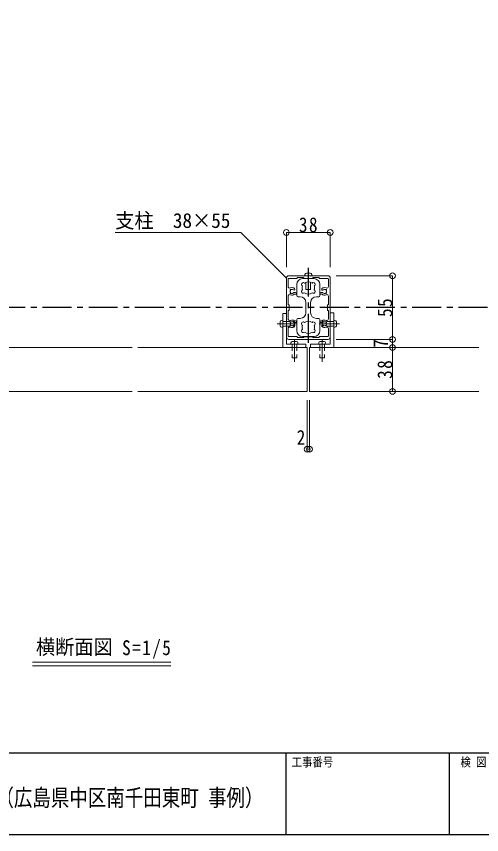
# Model space of a CAD drawing. Units: millimetres at full size, sheet at 1:5. Extents: x -1050 to 1050, y -742 to 742.
# Drawn here: x 295 to 698, y -708 to 0 of the extents above; entities that cross this region are included whole.
import ezdxf
from ezdxf.enums import TextEntityAlignment as Align

# ---------------------------------------------------------------- set-up
doc = ezdxf.new("R2010")
doc.units = ezdxf.units.MM
doc.header["$LTSCALE"] = 5
doc.linetypes.add('CHAIN1', pattern=[8, 5, -1, 1, -1])
doc.linetypes.add('DASHED1', pattern=[1.8, 1.2, -0.6])
doc.layers.add('0-0_通り芯', color=7, linetype='CHAIN1')
doc.layers.add('1-5_図枠1_1', color=7, linetype='Continuous')
for name, color, linetype, lineweight in [('0-3_寸法', 54, 'Continuous', 20), ('0-4_手摺部材', 92, 'Continuous', 20), ('0-6_パネル', 4, 'Continuous', 20), ('0-9_文字', 3, 'Continuous', 20), ('0-A_支柱', 6, 'Continuous', 20), ('0-B_足元', 4, 'Continuous', 20)]:
    doc.layers.add(name, color=color, linetype=linetype, lineweight=lineweight)
doc.styles.add('ＭＳ ゴシック', font='')
doc.styles.add('ＭＳ 明朝', font='')
doc.styles.get('ＭＳ ゴシック').set_extended_font_data('MS Gothic')
doc.styles.get('ＭＳ 明朝').set_extended_font_data('MS Mincho')

# ---------------------------------------------------------------- blocks, each defined once
blk = doc.blocks.new('dimension_origin')
at = {"color": 0, "linetype": 'Continuous', "lineweight": -2}
blk.add_circle((0, 0), 1.25, dxfattribs=at)

msp = doc.modelspace()

# ---------------------------------------------------------------- linework, layer by layer
at = {"layer": '0-0_通り芯'}
for p, q in [((548.02, -217.293), (548.02, -283.293)), ((863.02, -251.793), (-186.48, -251.793))]:
    msp.add_line(p, q, dxfattribs=at)
at = {"layer": '0-3_寸法'}
for p, q in [((529.02, -216.793), (529.02, -186.793)), ((567.02, -186.793), (529.02, -186.793)), ((567.02, -186.793), (567.02, -216.793)), ((620.873, -224.293), (572.02, -224.293)), ((620.873, -279.293), (620.873, -224.293)), ((620.873, -279.293), (572.02, -279.293)), ((620.873, -279.293), (620.873, -286.293)), ((620.873, -324.293), (620.873, -286.293)), ((547.02, -374.293), (547.02, -331.793)), ((549.02, -331.793), (549.02, -374.293)), ((549.02, -374.293), (547.02, -374.293))]:
    msp.add_line(p, q, dxfattribs=at)
at = {"layer": '0-4_手摺部材', "linetype": 'CHAIN1'}
for p, q in [((521.04, -265.793), (538.52, -265.793)), ((575, -265.793), (557.52, -265.793)), ((536.02, -279.313), (536.02, -298.793)), ((560.02, -279.313), (560.02, -298.793))]:
    msp.add_line(p, q, dxfattribs=at)
at = {"layer": '0-4_手摺部材'}
for p, q in [((523.745, -264.132), (523.745, -267.454)), ((524.943, -262.825), (526.02, -262.73)), ((524.943, -268.761), (526.02, -268.855)), ((535.484, -263.793), (535.52, -263.793)), ((536.02, -264.793), (536.02, -266.952)), ((560.02, -264.793), (560.02, -266.952)), ((560.556, -263.793), (560.52, -263.793)), ((571.097, -262.825), (570.02, -262.73)), ((571.097, -268.761), (570.02, -268.855)), ((572.295, -264.132), (572.295, -267.454)), ((533.052, -282.216), (532.958, -283.293)), ((537.681, -281.018), (534.359, -281.018)), ((538.988, -282.216), (539.083, -283.293)), ((557.052, -282.216), (556.958, -283.293)), ((558.359, -281.018), (561.681, -281.018)), ((562.988, -282.216), (563.083, -283.293))]:
    msp.add_line(p, q, dxfattribs=at)
at = {"layer": '0-4_手摺部材', "linetype": 'DASHED1'}
for p, q in [((526.02, -267.793), (536.02, -267.793)), ((536.02, -266.952), (536.02, -267.793)), ((560.02, -266.952), (560.02, -267.793)), ((570.02, -267.793), (560.02, -267.793)), ((534.02, -283.293), (534.02, -295.293)), ((538.02, -283.293), (538.02, -295.293)), ((562.02, -283.293), (562.02, -295.293)), ((538.02, -295.293), (534.02, -295.293))]:
    msp.add_line(p, q, dxfattribs=at)
at = {"layer": '0-4_手摺部材'}
for points in [[(546.02, -286.293), (546.02, -283.293), (529.02, -283.293), (529.02, -256.793), (526.02, -256.793)], [(526.02, -256.793), (526.02, -286.293), (546.02, -286.293)], [(550.02, -286.293), (550.02, -283.293), (567.02, -283.293), (567.02, -256.293), (570.02, -256.293)], [(570.02, -256.293), (570.02, -286.293), (550.02, -286.293)]]:
    msp.add_lwpolyline(points, dxfattribs=at)
at = {"layer": '0-4_手摺部材', "linetype": 'DASHED1'}
for points in [[(526.02, -263.793), (536.02, -263.793), (536.02, -264.793)], [(570.02, -263.793), (560.02, -263.793), (560.02, -264.793)], [(558.02, -283.293), (558.02, -295.293), (562.02, -295.293)]]:
    msp.add_lwpolyline(points, dxfattribs=at)
at = {"layer": '0-4_手摺部材'}
for centre, start, end in [((525.058, -264.132), 95, 180), ((525.058, -267.454), 180, 265), ((570.983, -264.132), 0, 85), ((570.983, -267.454), 275, 360), ((534.359, -282.33), 90, 175), ((537.681, -282.33), 5, 90), ((558.359, -282.33), 90, 175), ((561.681, -282.33), 5, 90)]:
    msp.add_arc(centre, 1.312, start, end, dxfattribs=at)
at = {"layer": '0-6_パネル'}
for p, q in [((249.02, -286.293), (395.52, -286.293)), ((400.52, -286.293), (547.02, -286.293)), ((547.02, -324.293), (547.02, -286.293)), ((549.02, -286.293), (549.02, -324.293)), ((549.02, -286.293), (695.52, -286.293)), ((249.02, -324.293), (395.52, -324.293)), ((400.52, -324.293), (547.02, -324.293)), ((549.02, -324.293), (695.52, -324.293))]:
    msp.add_line(p, q, dxfattribs=at)
at = {"layer": '0-9_文字'}
for p, q in [((429.008, -558.439), (309.255, -558.439)), ((429.008, -561.439), (309.255, -561.439))]:
    msp.add_line(p, q, dxfattribs=at)
msp.add_lwpolyline([(529.02, -226.293), (489.52, -186.793), (380.97, -186.793)], dxfattribs=at)
at = {"layer": '0-A_支柱'}
for p, q in [((529.02, -277.293), (529.02, -226.293)), ((531.02, -224.293), (565.02, -224.293)), ((538.52, -225.793), (538.52, -226.493)), ((544.02, -225.793), (538.52, -225.793)), ((544.02, -226.243), (544.02, -225.793)), ((545.052, -223.216), (544.958, -224.293)), ((546.359, -222.018), (549.681, -222.018)), ((550.988, -223.216), (551.083, -224.293)), ((552.02, -225.793), (557.52, -225.793)), ((552.02, -226.243), (552.02, -225.793)), ((557.52, -225.793), (557.52, -226.493)), ((567.02, -277.293), (567.02, -226.293)), ((530.52, -233.485), (530.52, -227.293)), ((538.22, -226.793), (531.02, -226.793)), ((544.32, -226.543), (551.72, -226.543)), ((546.02, -226.793), (546.02, -226.543)), ((546.02, -236.293), (546.02, -229.885)), ((550.02, -226.793), (550.02, -226.543)), ((557.82, -226.793), (565.02, -226.793)), ((565.52, -233.485), (565.52, -227.293)), ((535.697, -238.793), (537.02, -238.793)), ((536.097, -240.293), (537.02, -240.293)), ((560.343, -238.793), (559.02, -238.793)), ((559.943, -240.293), (559.02, -240.293)), ((530.52, -242.101), (530.52, -249.293)), ((565.52, -249.293), (565.52, -242.101)), ((531.22, -249.293), (530.52, -249.293)), ((530.52, -254.293), (531.22, -254.293)), ((530.52, -254.293), (530.52, -261.485)), ((531.52, -253.993), (531.52, -249.593)), ((564.52, -253.993), (564.52, -249.593)), ((564.82, -249.293), (565.52, -249.293)), ((565.52, -254.293), (564.82, -254.293)), ((565.52, -261.485), (565.52, -254.293)), ((535.697, -264.793), (537.02, -264.793)), ((536.097, -263.293), (537.02, -263.293)), ((559.943, -263.293), (559.02, -263.293)), ((560.343, -264.793), (559.02, -264.793)), ((530.52, -270.101), (530.52, -276.293)), ((565.52, -270.101), (565.52, -276.293)), ((538.22, -276.793), (531.02, -276.793)), ((565.02, -279.293), (531.02, -279.293)), ((538.52, -277.793), (538.52, -277.093)), ((544.02, -277.793), (538.52, -277.793)), ((544.02, -277.343), (544.02, -277.793)), ((544.32, -277.043), (551.72, -277.043)), ((552.02, -277.343), (552.02, -277.793)), ((552.02, -277.793), (557.52, -277.793)), ((557.52, -277.793), (557.52, -277.093)), ((557.82, -276.793), (565.02, -276.793))]:
    msp.add_line(p, q, dxfattribs=at)
msp.add_lwpolyline([(546.02, -236.293), (550.02, -236.293), (550.02, -229.885)], dxfattribs=at)
for centre, radius, start, end in [((531.02, -226.293), 2, 90, 180), ((544.32, -226.243), 0.3, 180, 270), ((546.359, -223.331), 1.312, 90, 175), ((549.681, -223.331), 1.312, 5, 90), ((551.72, -226.243), 0.3, 270, 360), ((565.02, -226.293), 2, 0, 90), ((531.02, -227.293), 0.5, 90, 180), ((538.22, -226.493), 0.3, 270, 360), ((557.82, -226.493), 0.3, 180, 270), ((565.02, -227.293), 0.5, 0, 90), ((532.02, -233.485), 1.5, 180, 294.90105), ((534.02, -237.793), 1.75, 151.42641, 208.57359), ((532.783, -236.555), 0.5, 36.78678, 233.2132), ((532.783, -239.03), 0.5, 126.7868, 323.21322), ((534.02, -237.793), 3.25, 47.45759, 114.90105), ((534.02, -237.793), 3.25, 245.09895, 309.71514), ((534.02, -237.793), 1.75, 47.45759, 118.57357), ((534.02, -237.793), 1.75, 241.42643, 318.18969), ((535.71, -235.951), 0.75, 227.45759, 47.45759), ((535.697, -239.293), 0.5, 90, 138.18969), ((537.02, -239.543), 0.75, 270, 90), ((559.02, -239.543), 0.75, 90, 270), ((560.33, -235.951), 0.75, 132.54241, 312.54241), ((562.02, -237.793), 3.25, 65.09895, 132.54241), ((562.02, -237.793), 3.25, 230.28486, 294.90105), ((560.343, -239.293), 0.5, 41.81031, 90), ((562.02, -237.793), 1.75, 221.81031, 298.57357), ((562.02, -237.793), 1.75, 61.42643, 132.54241), ((563.257, -236.555), 0.5, 306.7868, 143.21322), ((563.257, -239.03), 0.5, 216.78678, 53.2132), ((564.02, -233.485), 1.5, 245.09895, 360), ((562.02, -237.793), 1.75, 331.42641, 28.57359), ((532.02, -242.101), 1.5, 65.09895, 180), ((564.02, -242.101), 1.5, 0, 114.90105), ((531.22, -249.593), 0.3, 0, 90), ((531.22, -253.993), 0.3, 270, 360), ((564.82, -249.593), 0.3, 90, 180), ((564.82, -253.993), 0.3, 180, 270), ((532.02, -261.485), 1.5, 180, 294.90105), ((564.02, -261.485), 1.5, 245.09895, 360), ((532.02, -270.101), 1.5, 65.09895, 180), ((534.02, -265.793), 1.75, 151.42641, 208.57359), ((532.783, -264.555), 0.5, 36.78678, 233.2132), ((532.783, -267.03), 0.5, 126.7868, 323.21322), ((534.02, -265.793), 3.25, 50.28486, 114.90105), ((534.02, -265.793), 3.25, 245.09895, 312.54241), ((534.02, -265.793), 1.75, 41.81031, 118.57357), ((534.02, -265.793), 1.75, 241.42643, 312.54241), ((535.71, -267.635), 0.75, 312.54241, 132.54241), ((535.697, -264.293), 0.5, 221.81031, 270), ((537.02, -264.043), 0.75, 270, 90), ((559.02, -264.043), 0.75, 90, 270), ((560.33, -267.635), 0.75, 47.45759, 227.45759), ((562.02, -265.793), 3.25, 227.45759, 294.90105), ((562.02, -265.793), 3.25, 65.09895, 129.71514), ((560.343, -264.293), 0.5, 270, 318.18969), ((562.02, -265.793), 1.75, 61.42643, 138.18969), ((562.02, -265.793), 1.75, 227.45759, 298.57357), ((563.257, -264.555), 0.5, 306.7868, 143.21322), ((563.257, -267.03), 0.5, 216.78678, 53.2132), ((564.02, -270.101), 1.5, 0, 114.90105), ((562.02, -265.793), 1.75, 331.42641, 28.57359), ((531.02, -277.293), 2, 180, 270), ((531.02, -276.293), 0.5, 180, 270), ((538.22, -277.093), 0.3, 0, 90), ((544.32, -277.343), 0.3, 90, 180), ((551.72, -277.343), 0.3, 0, 90), ((557.82, -277.093), 0.3, 90, 180), ((565.02, -276.293), 0.5, 270, 360), ((565.02, -277.293), 2, 270, 360)]:
    msp.add_arc(centre, radius, start, end, dxfattribs=at)
at = {"layer": '0-B_足元'}
for p, q in [((538.02, -241.393), (538.02, -231.793)), ((553.02, -226.793), (543.02, -226.793)), ((558.02, -241.393), (558.02, -231.793)), ((539.02, -242.393), (541.02, -242.393)), ((546.02, -256.193), (546.02, -247.393)), ((550.02, -247.393), (550.02, -256.193)), ((555.02, -242.393), (557.02, -242.393)), ((539.02, -261.193), (541.02, -261.193)), ((555.02, -261.193), (557.02, -261.193)), ((538.02, -271.793), (538.02, -262.193)), ((558.02, -271.793), (558.02, -262.193)), ((553.02, -276.793), (543.02, -276.793))]:
    msp.add_line(p, q, dxfattribs=at)
for centre, radius, start, end in [((543.02, -231.793), 5, 90, 180), ((543.679, -231.753), 1.6, 46.31839, 243.6816), ((548.02, -234.793), 5.3, 162.3632, 197.6368), ((548.02, -234.793), 5.3, 52.36321, 127.63679), ((552.362, -231.753), 1.6, 296.3184, 133.68161), ((553.02, -231.793), 5, 0, 90), ((548.02, -234.793), 5.3, 342.3632, 17.6368), ((543.679, -237.833), 1.6, 116.3184, 313.68161), ((548.02, -234.793), 5.3, 232.3632, 307.6368), ((552.362, -237.833), 1.6, 226.31839, 63.6816), ((539.02, -241.393), 1, 180, 270), ((541.02, -247.393), 5, 0, 90), ((555.02, -247.393), 5, 90, 180), ((557.02, -241.393), 1, 270, 360), ((539.02, -262.193), 1, 90, 180), ((541.02, -256.193), 5, 270, 360), ((555.02, -256.193), 5, 180, 270), ((557.02, -262.193), 1, 0, 90), ((543.679, -265.753), 1.6, 46.31839, 243.6816), ((548.02, -268.793), 5.3, 162.3632, 197.6368), ((548.02, -268.793), 5.3, 52.36321, 127.63679), ((552.362, -265.753), 1.6, 296.3184, 133.68161), ((548.02, -268.793), 5.3, 342.3632, 17.6368), ((543.02, -271.793), 5, 180, 270), ((543.679, -271.833), 1.6, 116.3184, 313.68161), ((548.02, -268.793), 5.3, 232.3632, 307.6368), ((552.362, -271.833), 1.6, 226.31839, 63.6816), ((553.02, -271.793), 5, 270, 360)]:
    msp.add_arc(centre, radius, start, end, dxfattribs=at)
at = {"layer": '1-5_図枠1_1'}
for p, q in [((-990, -636.793), (990, -636.793)), ((528.535, -636.793), (528.535, -707.5)), ((669.949, -636.793), (669.949, -707.5))]:
    msp.add_line(p, q, dxfattribs=at)
msp.add_lwpolyline([(-990, 682.5), (-990, -707.5), (990, -707.5)], dxfattribs=at)

# ---------------------------------------------------------------- block references
at = {"layer": '0-3_寸法', "xscale": 2, "yscale": 2}
for p, rotation in [((529.02, -186.793), 180), ((620.873, -224.293), 90), ((620.873, -279.293), 270), ((620.873, -279.293), 90), ((620.873, -286.293), 270), ((620.873, -286.293), 90), ((620.873, -324.293), 270), ((547.02, -374.293), 180)]:
    msp.add_blockref('dimension_origin', p, dxfattribs=dict(at, rotation=rotation))
for p in [(567.02, -186.793), (549.02, -374.293)]:
    msp.add_blockref('dimension_origin', p, dxfattribs=at)

# ---------------------------------------------------------------- texts
at = {"layer": '0-3_寸法', "style": 'ＭＳ ゴシック', "width": 0.85}
msp.add_text('7', height=12.83, rotation=90, dxfattribs=at).set_placement((620.873, -286.543), align=Align.BOTTOM_LEFT)
msp.add_text('2', height=12.83, dxfattribs=at).set_placement((538.001, -374.293), align=Align.BOTTOM_LEFT)
at = {"layer": '0-3_寸法', "insert": (539.895, -186.793), "char_height": 12.83, "attachment_point": 7, "style": 'ＭＳ ゴシック'}
msp.add_mtext('\\T1.17;\\W0.85;38', dxfattribs=at)
at = {"layer": '0-3_寸法', "char_height": 12.83, "attachment_point": 7, "rotation": 90, "style": 'ＭＳ ゴシック'}
for s, insert in [('\\T1.17;\\W0.85;55', (620.873, -259.918)), ('\\T1.17;\\W0.85;38', (620.873, -313.418))]:
    msp.add_mtext(s, dxfattribs=dict(at, insert=insert))
at = {"layer": '0-9_文字', "style": 'ＭＳ ゴシック', "width": 0.95}
for s, p in [('支柱\u300038×55', (380.97, -186.793)), ('横断面図', (312.321, -555.439))]:
    msp.add_text(s, height=12.83, dxfattribs=at).set_placement(p, align=Align.BOTTOM_LEFT)
at = {"layer": '0-9_文字', "insert": (386.925, -555.439), "char_height": 12.83, "attachment_point": 7, "style": 'ＭＳ ゴシック'}
msp.add_mtext('\\T1.17;\\W0.85;S=1/5', dxfattribs=at)
at = {"layer": '1-5_図枠1_1'}
for s, height, style, width, p in [('工事番号', 7.776, 'ＭＳ 明朝', 0.85, (533.585, -650.934)), ('検 図', 7.776, 'ＭＳ 明朝', 0.85, (679.663, -650.934)), ('NT120 ルーバー（広島県中区南千田東町 事例）', 14.66, 'ＭＳ ゴシック', 0.8, (165.43, -687.248))]:
    msp.add_text(s, height=height, dxfattribs=dict(at, style=style, width=width)).set_placement(p, align=Align.BOTTOM_LEFT)

doc.saveas('drawing.dxf')
